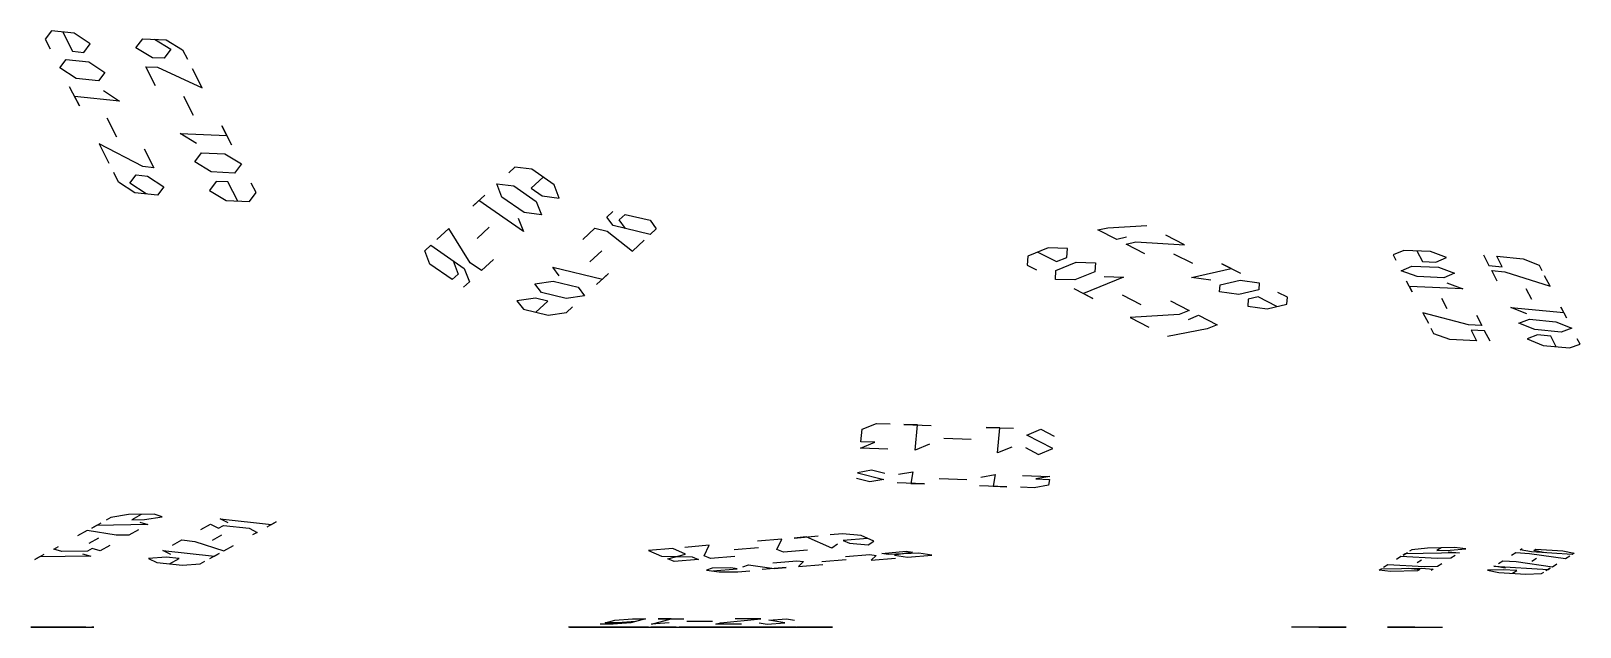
# Model space of a CAD drawing. Header units: metres. Extents: x -3.55 to 5.66, y -3.79 to 3.79.
# Drawn here: x -1.461 to 0.889, y -3.792 to -2.887 of the extents above; entities that cross this region are included whole.
import ezdxf

# ---------------------------------------------------------------- set-up
doc = ezdxf.new("R2010")
doc.units = ezdxf.units.M
doc.layers.add('PROFILES', color=30, linetype='CONTINUOUS')

msp = doc.modelspace()

# ---------------------------------------------------------------- linework, layer by layer
at = {"layer": 'PROFILES'}
for p, q in [((-1.4303, -2.8869, 8.5581), (-1.4399, -2.8996, 8.5333)), ((-1.396, -2.8905, 8.5816), (-1.4303, -2.8869, 8.5581)), ((-1.4131, -2.8887, 8.5699), (-1.3983, -2.9176, 8.5438)), ((-1.3715, -2.9067, 8.5803), (-1.396, -2.8905, 8.5816)), ((-1.4399, -2.8996, 8.5333), (-1.4325, -2.9141, 8.5203)), ((-1.3812, -2.9194, 8.5555), (-1.3715, -2.9067, 8.5803)), ((-1.3021, -2.9124, 8.6261), (-1.2919, -2.8987, 8.6501)), ((-1.277, -2.9276, 8.624), (-1.3021, -2.9124, 8.6261)), ((-1.2919, -2.8987, 8.6501), (-1.2565, -2.9003, 8.672)), ((-1.2742, -2.8995, 8.661), (-1.249, -2.9147, 8.659)), ((-1.2565, -2.9003, 8.672), (-1.2313, -2.9155, 8.6699)), ((-1.4176, -2.9429, 8.4942), (-1.408, -2.9303, 8.519)), ((-1.408, -2.9303, 8.519), (-1.3737, -2.9339, 8.5425)), ((-1.3983, -2.9176, 8.5438), (-1.3812, -2.9194, 8.5555)), ((-1.3737, -2.9339, 8.5425), (-1.3492, -2.9501, 8.5412)), ((-1.2593, -2.9284, 8.635), (-1.277, -2.9276, 8.624)), ((-1.249, -2.9147, 8.659), (-1.2593, -2.9284, 8.635)), ((-1.2313, -2.9155, 8.6699), (-1.2239, -2.93, 8.6569)), ((-1.3931, -2.9592, 8.4929), (-1.4176, -2.9429, 8.4942)), ((-1.3589, -2.9627, 8.5164), (-1.3931, -2.9592, 8.4929)), ((-1.3492, -2.9501, 8.5412), (-1.3589, -2.9627, 8.5164)), ((-1.2724, -2.9702, 8.5739), (-1.2873, -2.9413, 8.6)), ((-1.2873, -2.9413, 8.6), (-1.2696, -2.9421, 8.611)), ((-1.2696, -2.9421, 8.611), (-1.2016, -2.9733, 8.6178)), ((-1.2016, -2.9733, 8.6178), (-1.2165, -2.9444, 8.6438)), ((-1.3879, -3.0007, 8.4421), (-1.4028, -2.9718, 8.4681)), ((-1.3514, -2.9772, 8.5034), (-1.3269, -2.9934, 8.5021)), ((-1.3269, -2.9934, 8.5021), (-1.3953, -2.9863, 8.4551)), ((-1.3953, -2.9863, 8.4551), (-1.3879, -3.0007, 8.4421)), ((-1.2147, -3.0151, 8.5567), (-1.2296, -2.9862, 8.5828)), ((-1.3462, -3.0188, 8.4525), (-1.3314, -3.0477, 8.4264)), ((-1.1644, -3.0456, 8.5526), (-1.1719, -3.0311, 8.5656)), ((-1.1719, -3.0311, 8.5656), (-1.157, -3.06, 8.5395)), ((-1.2101, -3.0577, 8.5066), (-1.2352, -3.0424, 8.5087)), ((-1.2352, -3.0424, 8.5087), (-1.1644, -3.0456, 8.5526)), ((-1.2919, -3.0928, 8.399), (-1.3582, -3.0585, 8.3899)), ((-1.3582, -3.0585, 8.3899), (-1.3433, -3.0874, 8.3638)), ((-1.2897, -3.0657, 8.4369), (-1.2748, -3.0946, 8.4108)), ((-1.2129, -3.0858, 8.4696), (-1.2026, -3.0721, 8.4936)), ((-1.2026, -3.0721, 8.4936), (-1.1673, -3.0737, 8.5155)), ((-1.1673, -3.0737, 8.5155), (-1.1421, -3.0889, 8.5135)), ((-1.3284, -3.1163, 8.3377), (-1.3359, -3.1019, 8.3508)), ((-1.2748, -3.0946, 8.4108), (-1.2919, -3.0928, 8.399)), ((-1.1878, -3.101, 8.4675), (-1.2129, -3.0858, 8.4696)), ((-1.1524, -3.1026, 8.4895), (-1.1878, -3.101, 8.4675)), ((-1.1421, -3.0889, 8.5135), (-1.1524, -3.1026, 8.4895)), ((-0.7274, -3.0937, 8.7875), (-0.7365, -3.1021, 8.7708)), ((-0.7014, -3.0969, 8.8009), (-0.7274, -3.0937, 8.7875)), ((-0.6676, -3.1204, 8.7944), (-0.7014, -3.0969, 8.8009)), ((-1.3039, -3.1326, 8.3364), (-1.3284, -3.1163, 8.3377)), ((-1.3113, -3.1181, 8.3495), (-1.3016, -3.1054, 8.3743)), ((-1.2868, -3.1343, 8.3482), (-1.3113, -3.1181, 8.3495)), ((-1.3016, -3.1054, 8.3743), (-1.2845, -3.1072, 8.386)), ((-1.2845, -3.1072, 8.386), (-1.26, -3.1235, 8.3847)), ((-1.26, -3.1235, 8.3847), (-1.2696, -3.1361, 8.3599)), ((-1.1803, -3.1154, 8.4545), (-1.1906, -3.1291, 8.4305)), ((-1.1626, -3.1162, 8.4654), (-1.1803, -3.1154, 8.4545)), ((-1.1478, -3.1451, 8.4394), (-1.1626, -3.1162, 8.4654)), ((-1.1198, -3.1323, 8.4743), (-1.1273, -3.1178, 8.4874)), ((-0.7469, -3.1393, 8.7173), (-0.7547, -3.1191, 8.7373)), ((-0.7547, -3.1191, 8.7373), (-0.7287, -3.1223, 8.7508)), ((-0.7287, -3.1223, 8.7508), (-0.6949, -3.1458, 8.7443)), ((-0.6845, -3.1087, 8.7977), (-0.7027, -3.1256, 8.7642)), ((-0.7027, -3.1256, 8.7642), (-0.6858, -3.1373, 8.761)), ((-0.6598, -3.1406, 8.7745), (-0.6676, -3.1204, 8.7944)), ((-1.2696, -3.1361, 8.3599), (-1.3039, -3.1326, 8.3364)), ((-1.1906, -3.1291, 8.4305), (-1.1655, -3.1443, 8.4284)), ((-1.1655, -3.1443, 8.4284), (-1.1301, -3.1459, 8.4503)), ((-1.1301, -3.1459, 8.4503), (-1.1198, -3.1323, 8.4743)), ((-0.791, -3.1529, 8.6704), (-0.7729, -3.136, 8.7039)), ((-0.7819, -3.1445, 8.6871), (-0.791, -3.1529, 8.6704)), ((-0.7143, -3.1914, 8.6741), (-0.7819, -3.1445, 8.6871)), ((-0.713, -3.1627, 8.7108), (-0.7469, -3.1393, 8.7173)), ((-0.6949, -3.1458, 8.7443), (-0.687, -3.166, 8.7243)), ((-0.6858, -3.1373, 8.761), (-0.6598, -3.1406, 8.7745)), ((-0.7221, -3.1712, 8.6941), (-0.7143, -3.1914, 8.6741)), ((-0.687, -3.166, 8.7243), (-0.713, -3.1627, 8.7108)), ((-0.5876, -3.1694, 8.7498), (-0.5785, -3.1609, 8.7665)), ((-0.5779, -3.1823, 8.7251), (-0.5876, -3.1694, 8.7498)), ((-0.5688, -3.1739, 8.7419), (-0.5597, -3.1654, 8.7586)), ((-0.5597, -3.1654, 8.7586), (-0.5222, -3.1744, 8.7427)), ((-0.8274, -3.1868, 8.6035), (-0.8456, -3.2037, 8.5701)), ((-0.7949, -3.2389, 8.5603), (-0.8274, -3.1868, 8.6035)), ((-0.7663, -3.1849, 8.6472), (-0.7845, -3.2018, 8.6137)), ((-0.6239, -3.2033, 8.6829), (-0.6057, -3.1863, 8.7163)), ((-0.6057, -3.1863, 8.7163), (-0.587, -3.1908, 8.7084)), ((-0.587, -3.1908, 8.7084), (-0.549, -3.2212, 8.6512)), ((-0.5217, -3.1958, 8.7014), (-0.5779, -3.1823, 8.7251)), ((-0.5592, -3.1868, 8.7172), (-0.5688, -3.1739, 8.7419)), ((-0.5222, -3.1744, 8.7427), (-0.5126, -3.1873, 8.7181)), ((-0.5126, -3.1873, 8.7181), (-0.5217, -3.1958, 8.7014)), ((0.1575, -3.1891, 8.7513), (0.1725, -3.1856, 8.7654)), ((0.1859, -3.2036, 8.7245), (0.1575, -3.1891, 8.7513)), ((0.1725, -3.1856, 8.7654), (0.2318, -3.1825, 8.794)), ((-0.8638, -3.2207, 8.5366), (-0.8547, -3.2122, 8.5534)), ((-0.8547, -3.2122, 8.5534), (-0.804, -3.2474, 8.5436)), ((-0.549, -3.2212, 8.6512), (-0.5308, -3.2043, 8.6846)), ((0.0817, -3.2163, 8.6857), (0.0512, -3.2288, 8.6602)), ((0.1111, -3.2172, 8.685), (0.0817, -3.2163, 8.6857)), ((0.1101, -3.2307, 8.6589), (0.1111, -3.2172, 8.685)), ((0.2009, -3.2001, 8.7385), (0.1859, -3.2036, 8.7245)), ((0.2001, -3.2108, 8.7111), (0.2151, -3.2073, 8.7251)), ((0.2285, -3.2253, 8.6843), (0.2001, -3.2108, 8.7111)), ((0.2151, -3.2073, 8.7251), (0.2886, -3.2114, 8.7404)), ((0.2886, -3.2114, 8.7404), (0.2602, -3.197, 8.7672)), ((-0.856, -3.2409, 8.5167), (-0.8638, -3.2207, 8.5366)), ((-0.8222, -3.2643, 8.5102), (-0.856, -3.2409, 8.5167)), ((-0.8209, -3.2357, 8.5469), (-0.8131, -3.2559, 8.5269)), ((-0.778, -3.2507, 8.5571), (-0.7949, -3.2389, 8.5603)), ((-0.7598, -3.2337, 8.5905), (-0.778, -3.2507, 8.5571)), ((-0.6137, -3.2376, 8.6169), (-0.5955, -3.2207, 8.6503)), ((0.0512, -3.2288, 8.6602), (0.0502, -3.2423, 8.6341)), ((0.0502, -3.2423, 8.6341), (0.0644, -3.2496, 8.6206)), ((0.0664, -3.2225, 8.673), (0.0948, -3.237, 8.6461)), ((0.0938, -3.2505, 8.62), (0.1243, -3.238, 8.6455)), ((0.0948, -3.237, 8.6461), (0.1101, -3.2307, 8.6589)), ((0.1243, -3.238, 8.6455), (0.1537, -3.2389, 8.6448)), ((0.1537, -3.2389, 8.6448), (0.1527, -3.2524, 8.6186)), ((0.3012, -3.24, 8.6721), (0.2728, -3.2256, 8.6989)), ((0.3596, -3.2476, 8.6733), (0.3454, -3.2404, 8.6867)), ((0.3454, -3.2404, 8.6867), (0.3738, -3.2548, 8.6599)), ((0.6213, -3.22, 8.835), (0.6052, -3.227, 8.8114)), ((0.6052, -3.227, 8.8114), (0.6093, -3.235, 8.7926)), ((0.6618, -3.2217, 8.8447), (0.6213, -3.22, 8.835)), ((0.6415, -3.2208, 8.8399), (0.6498, -3.2368, 8.8023)), ((0.6498, -3.2368, 8.8023), (0.67, -3.2377, 8.8071)), ((0.6861, -3.2306, 8.8307), (0.6618, -3.2217, 8.8447)), ((0.67, -3.2377, 8.8071), (0.6861, -3.2306, 8.8307)), ((0.7425, -3.2269, 8.8646), (0.7507, -3.2428, 8.827)), ((0.7507, -3.2428, 8.827), (0.7708, -3.2448, 8.8323)), ((0.7708, -3.2448, 8.8323), (0.7625, -3.2289, 8.8699)), ((0.7625, -3.2289, 8.8699), (0.8027, -3.2328, 8.8804)), ((0.8027, -3.2328, 8.8804), (0.8269, -3.2427, 8.8668)), ((0.8269, -3.2427, 8.8668), (0.831, -3.2507, 8.848)), ((-0.8131, -3.2559, 8.5269), (-0.8222, -3.2643, 8.5102)), ((-0.804, -3.2474, 8.5436), (-0.7962, -3.2676, 8.5236)), ((-0.6598, -3.2586, 8.5746), (-0.6694, -3.2456, 8.5993)), ((-0.6694, -3.2456, 8.5993), (-0.5944, -3.2635, 8.5676)), ((-0.5854, -3.2551, 8.5843), (-0.6035, -3.272, 8.5509)), ((-0.5944, -3.2635, 8.5676), (-0.5854, -3.2551, 8.5843)), ((0.0928, -3.264, 8.5938), (0.0938, -3.2505, 8.62)), ((0.1222, -3.265, 8.5931), (0.0928, -3.264, 8.5938)), ((0.1527, -3.2524, 8.6186), (0.1222, -3.265, 8.5931)), ((0.1963, -3.2606, 8.6045), (0.1354, -3.2857, 8.5536)), ((0.1669, -3.2597, 8.6052), (0.1963, -3.2606, 8.6045)), ((0.2995, -3.2614, 8.6172), (0.3596, -3.2476, 8.6733)), ((0.3288, -3.2652, 8.6178), (0.2995, -3.2614, 8.6172)), ((0.343, -3.2724, 8.6044), (0.373, -3.2655, 8.6324)), ((0.373, -3.2655, 8.6324), (0.4022, -3.2693, 8.633)), ((0.6175, -3.2509, 8.755), (0.6337, -3.2439, 8.7786)), ((0.6419, -3.2598, 8.741), (0.6175, -3.2509, 8.755)), ((0.6341, -3.2828, 8.6798), (0.6258, -3.2669, 8.7174)), ((0.6337, -3.2439, 8.7786), (0.6742, -3.2456, 8.7883)), ((0.6824, -3.2616, 8.7507), (0.6419, -3.2598, 8.741)), ((0.6742, -3.2456, 8.7883), (0.6985, -3.2545, 8.7743)), ((0.6985, -3.2545, 8.7743), (0.6824, -3.2616, 8.7507)), ((0.7631, -3.2667, 8.7706), (0.7549, -3.2508, 8.8082)), ((0.7549, -3.2508, 8.8082), (0.7749, -3.2528, 8.8135)), ((0.7749, -3.2528, 8.8135), (0.8434, -3.2746, 8.7916)), ((0.8434, -3.2746, 8.7916), (0.8351, -3.2586, 8.8292)), ((-0.7962, -3.2676, 8.5236), (-0.8053, -3.2761, 8.5069)), ((-0.6967, -3.271, 8.5491), (-0.6689, -3.267, 8.5579)), ((-0.687, -3.284, 8.5245), (-0.6967, -3.271, 8.5491)), ((-0.6496, -3.2929, 8.5086), (-0.687, -3.284, 8.5245)), ((-0.6689, -3.267, 8.5579), (-0.6314, -3.276, 8.5421)), ((-0.6217, -3.2889, 8.5174), (-0.6496, -3.2929, 8.5086)), ((-0.6314, -3.276, 8.5421), (-0.6217, -3.2889, 8.5174)), ((0.1496, -3.293, 8.5401), (0.1212, -3.2785, 8.567)), ((0.1354, -3.2857, 8.5536), (0.1496, -3.293, 8.5401)), ((0.1942, -3.2876, 8.5522), (0.2227, -3.3021, 8.5254)), ((0.3421, -3.2831, 8.5769), (0.343, -3.2724, 8.6044)), ((0.3714, -3.2869, 8.5775), (0.3421, -3.2831, 8.5769)), ((0.4014, -3.28, 8.6056), (0.3714, -3.2869, 8.5775)), ((0.4022, -3.2693, 8.633), (0.4014, -3.28, 8.6056)), ((0.4448, -3.291, 8.5928), (0.4306, -3.2838, 8.6062)), ((0.7109, -3.2784, 8.7179), (0.6299, -3.2748, 8.6986)), ((0.6299, -3.2748, 8.6986), (0.6341, -3.2828, 8.6798)), ((0.6866, -3.2695, 8.7319), (0.7109, -3.2784, 8.7179)), ((0.8157, -3.2946, 8.7247), (0.8074, -3.2786, 8.7623)), ((-0.6961, -3.2924, 8.5077), (-0.724, -3.2964, 8.4989)), ((-0.724, -3.2964, 8.4989), (-0.7143, -3.3094, 8.4743)), ((-0.7143, -3.3094, 8.4743), (-0.6768, -3.3183, 8.4585)), ((-0.6774, -3.2969, 8.4998), (-0.6961, -3.2924, 8.5077)), ((-0.6956, -3.3138, 8.4664), (-0.6774, -3.2969, 8.4998)), ((-0.649, -3.3143, 8.4673), (-0.6399, -3.3059, 8.484)), ((0.2673, -3.2968, 8.5374), (0.2957, -3.3112, 8.5106)), ((0.2957, -3.3112, 8.5106), (0.2805, -3.3175, 8.4979)), ((0.3856, -3.2941, 8.5641), (0.3847, -3.3048, 8.5367)), ((0.3847, -3.3048, 8.5367), (0.414, -3.3086, 8.5373)), ((0.4006, -3.2907, 8.5781), (0.3856, -3.2941, 8.5641)), ((0.429, -3.3052, 8.5513), (0.4006, -3.2907, 8.5781)), ((0.414, -3.3086, 8.5373), (0.444, -3.3017, 8.5653)), ((0.444, -3.3017, 8.5653), (0.4448, -3.291, 8.5928)), ((0.6787, -3.2925, 8.6707), (0.687, -3.3085, 8.6331)), ((0.808, -3.3165, 8.6631), (0.7838, -3.3066, 8.6766)), ((0.7838, -3.3066, 8.6766), (0.8641, -3.3144, 8.6976)), ((0.8641, -3.3144, 8.6976), (0.8599, -3.3064, 8.7164)), ((0.8599, -3.3064, 8.7164), (0.8682, -3.3224, 8.6788)), ((-0.6768, -3.3183, 8.4585), (-0.649, -3.3143, 8.4673)), ((0.2805, -3.3175, 8.4979), (0.2064, -3.3219, 8.4865)), ((0.2064, -3.3219, 8.4865), (0.2348, -3.3364, 8.4596)), ((0.2947, -3.3248, 8.4844), (0.3099, -3.3185, 8.4972)), ((0.3099, -3.3185, 8.4972), (0.3383, -3.3329, 8.4704)), ((0.3383, -3.3329, 8.4704), (0.3231, -3.3392, 8.4576)), ((0.7196, -3.3333, 8.5815), (0.6506, -3.3147, 8.6046)), ((0.6506, -3.3147, 8.6046), (0.6589, -3.3306, 8.567)), ((0.7399, -3.3342, 8.5863), (0.7196, -3.3333, 8.5815)), ((0.7316, -3.3182, 8.6239), (0.7399, -3.3342, 8.5863)), ((0.7962, -3.3305, 8.6202), (0.8121, -3.3245, 8.6443)), ((0.8204, -3.3404, 8.6067), (0.7962, -3.3305, 8.6202)), ((0.8121, -3.3245, 8.6443), (0.8523, -3.3284, 8.6547)), ((0.8523, -3.3284, 8.6547), (0.8765, -3.3383, 8.6412)), ((0.3231, -3.3392, 8.4576), (0.2632, -3.3508, 8.4328)), ((0.6671, -3.3465, 8.5294), (0.663, -3.3386, 8.5482)), ((0.6915, -3.3554, 8.5154), (0.6671, -3.3465, 8.5294)), ((0.732, -3.3572, 8.5251), (0.6915, -3.3554, 8.5154)), ((0.744, -3.3421, 8.5675), (0.7237, -3.3412, 8.5627)), ((0.7237, -3.3412, 8.5627), (0.732, -3.3572, 8.5251)), ((0.7523, -3.3581, 8.5299), (0.744, -3.3421, 8.5675)), ((0.8245, -3.3484, 8.5879), (0.8086, -3.3544, 8.5638)), ((0.8086, -3.3544, 8.5638), (0.8328, -3.3643, 8.5503)), ((0.8605, -3.3443, 8.6171), (0.8204, -3.3404, 8.6067)), ((0.8446, -3.3503, 8.5931), (0.8245, -3.3484, 8.5879)), ((0.8529, -3.3663, 8.5555), (0.8446, -3.3503, 8.5931)), ((0.8765, -3.3383, 8.6412), (0.8605, -3.3443, 8.6171)), ((0.8889, -3.3622, 8.5848), (0.8847, -3.3542, 8.6036)), ((0.8328, -3.3643, 8.5503), (0.8729, -3.3682, 8.5607)), ((0.8729, -3.3682, 8.5607), (0.8889, -3.3622, 8.5848)), ((-0.2021, -3.5107, 8.1056), (-0.2004, -3.4916, 8.1425)), ((-0.2004, -3.4916, 8.1425), (-0.1787, -3.4828, 8.1604)), ((-0.1787, -3.4828, 8.1604), (-0.1579, -3.4835, 8.1598)), ((-0.1163, -3.485, 8.1586), (-0.1371, -3.4842, 8.1592)), ((-0.1371, -3.4842, 8.1592), (-0.0955, -3.4857, 8.158)), ((-0.1198, -3.5232, 8.0846), (-0.1163, -3.485, 8.1586)), ((0.0086, -3.4894, 8.155), (-0.0122, -3.4887, 8.1556)), ((-0.0122, -3.4887, 8.1556), (0.0294, -3.4901, 8.1544)), ((0.0051, -3.5276, 8.081), (0.0086, -3.4894, 8.155)), ((0.0493, -3.5004, 8.1353), (0.071, -3.4916, 8.1532)), ((0.0892, -3.521, 8.0971), (0.0493, -3.5004, 8.1353)), ((0.071, -3.4916, 8.1532), (0.091, -3.5019, 8.1341)), ((-0.203, -3.5202, 8.0871), (-0.1813, -3.5114, 8.1049)), ((-0.1614, -3.5217, 8.0858), (-0.203, -3.5202, 8.0871)), ((-0.1813, -3.5114, 8.1049), (-0.2021, -3.5107, 8.1056)), ((-0.0981, -3.5144, 8.1025), (-0.1198, -3.5232, 8.0846)), ((-0.0348, -3.507, 8.1192), (-0.0764, -3.5056, 8.1204)), ((0.0268, -3.5188, 8.0989), (0.0051, -3.5276, 8.081)), ((0.0476, -3.5195, 8.0983), (0.0675, -3.5298, 8.0792)), ((0.0675, -3.5298, 8.0792), (0.0892, -3.521, 8.0971)), ((-0.1889, -3.5716, 7.9182), (-0.209, -3.5664, 7.9391)), ((-0.1859, -3.5537, 7.9995), (-0.2075, -3.5575, 7.9798)), ((-0.2075, -3.5575, 7.9798), (-0.1673, -3.5678, 7.9379)), ((-0.1673, -3.5678, 7.9379), (-0.1889, -3.5716, 7.9182)), ((-0.1658, -3.5589, 7.9786), (-0.1859, -3.5537, 7.9995)), ((-0.145, -3.5597, 7.978), (-0.1235, -3.556, 7.9977)), ((-0.1235, -3.556, 7.9977), (-0.1265, -3.5738, 7.9164)), ((-0.0833, -3.5663, 7.9558), (-0.0417, -3.5678, 7.9546)), ((-0.0202, -3.5641, 7.9744), (0.0014, -3.5604, 7.9941)), ((0.0014, -3.5604, 7.9941), (-0.0016, -3.5782, 7.9127)), ((0.043, -3.5619, 7.9929), (0.0846, -3.5634, 7.9917)), ((0.0846, -3.5634, 7.9917), (0.0631, -3.5671, 7.9719)), ((0.0631, -3.5671, 7.9719), (0.0839, -3.5678, 7.9713)), ((0.0839, -3.5678, 7.9713), (0.0824, -3.5767, 7.9306)), ((-0.1057, -3.5745, 7.9158), (-0.1473, -3.573, 7.917)), ((-0.1265, -3.5738, 7.9164), (-0.1057, -3.5745, 7.9158)), ((0.0192, -3.5789, 7.9121), (-0.0224, -3.5775, 7.9133)), ((-0.0016, -3.5782, 7.9127), (0.0192, -3.5789, 7.9121)), ((0.0608, -3.5804, 7.9109), (0.04, -3.5797, 7.9115)), ((0.0824, -3.5767, 7.9306), (0.0608, -3.5804, 7.9109)), ((-1.3691, -3.6415, 7.5177), (-1.3547, -3.6335, 7.556)), ((-1.3619, -3.6375, 7.5368), (-1.3691, -3.6415, 7.5177)), ((-1.284, -3.6363, 7.5072), (-1.3619, -3.6375, 7.5368)), ((-1.3402, -3.6255, 7.5942), (-1.3474, -3.6295, 7.5751)), ((-1.3135, -3.6212, 7.6059), (-1.3402, -3.6255, 7.5942)), ((-1.2746, -3.6206, 7.5911), (-1.3135, -3.6212, 7.6059)), ((-1.2941, -3.6209, 7.5985), (-1.3085, -3.6289, 7.5603)), ((-1.3085, -3.6289, 7.5603), (-1.289, -3.6286, 7.5528)), ((-1.2963, -3.6326, 7.5337), (-1.284, -3.6363, 7.5072)), ((-1.289, -3.6286, 7.5528), (-1.2624, -3.6243, 7.5646)), ((-1.2624, -3.6243, 7.5646), (-1.2746, -3.6206, 7.5911)), ((-1.2035, -3.6437, 7.4556), (-1.1891, -3.6357, 7.4939)), ((-1.1891, -3.6357, 7.4939), (-1.1768, -3.6418, 7.4678)), ((-1.1768, -3.6418, 7.4678), (-1.1695, -3.6378, 7.4869)), ((-1.1623, -3.6338, 7.5061), (-1.1746, -3.6277, 7.5321)), ((-1.1746, -3.6277, 7.5321), (-1.0965, -3.6361, 7.5044)), ((-1.1695, -3.6378, 7.4869), (-1.1305, -3.642, 7.4731)), ((-1.1305, -3.642, 7.4731), (-1.1182, -3.6481, 7.447)), ((-1.0893, -3.6321, 7.5235), (-1.1037, -3.6401, 7.4853)), ((-1.0965, -3.6361, 7.5044), (-1.0893, -3.6321, 7.5235)), ((-1.3763, -3.6455, 7.4986), (-1.3908, -3.6535, 7.4603)), ((-1.3324, -3.6526, 7.4381), (-1.3763, -3.6455, 7.4986)), ((-1.3591, -3.6569, 7.4264), (-1.3735, -3.6649, 7.3881)), ((-1.3129, -3.6523, 7.4307), (-1.3324, -3.6526, 7.4381)), ((-1.2985, -3.6443, 7.4689), (-1.3129, -3.6523, 7.4307)), ((-1.2469, -3.6677, 7.3409), (-1.2324, -3.6597, 7.3791)), ((-1.2324, -3.6597, 7.3791), (-1.2129, -3.6618, 7.3722)), ((-1.2129, -3.6618, 7.3722), (-1.1687, -3.6761, 7.3131)), ((-1.1861, -3.6599, 7.3844), (-1.1717, -3.6519, 7.4226)), ((-1.1182, -3.6481, 7.447), (-1.1254, -3.6521, 7.4279)), ((-0.3221, -3.6583, 7.5063), (-0.3589, -3.6615, 7.4869)), ((-0.3296, -3.6741, 7.4332), (-0.3221, -3.6583, 7.5063)), ((-0.3037, -3.6567, 7.5159), (-0.2669, -3.6535, 7.5352)), ((-0.2853, -3.6551, 7.5256), (-0.3037, -3.6567, 7.5159)), ((-0.2463, -3.672, 7.4539), (-0.2853, -3.6551, 7.5256)), ((-0.2302, -3.6503, 7.5545), (-0.2486, -3.6519, 7.5449)), ((-0.2377, -3.6662, 7.4815), (-0.2463, -3.672, 7.4539)), ((-0.202, -3.653, 7.5463), (-0.2302, -3.6503, 7.5545)), ((-0.1922, -3.6572, 7.5283), (-0.229, -3.6604, 7.509)), ((-0.229, -3.6604, 7.509), (-0.2193, -3.6646, 7.4911)), ((-0.2193, -3.6646, 7.4911), (-0.1911, -3.6672, 7.4829)), ((-0.1825, -3.6614, 7.5104), (-0.202, -3.653, 7.5463)), ((-0.1911, -3.6672, 7.4829), (-0.1825, -3.6614, 7.5104)), ((-1.4558, -3.6894, 7.2882), (-1.4414, -3.6814, 7.3264)), ((-1.4486, -3.6854, 7.3073), (-1.4558, -3.6894, 7.2882)), ((-1.3707, -3.6843, 7.2776), (-1.4486, -3.6854, 7.3073)), ((-1.4269, -3.6735, 7.3647), (-1.4197, -3.6695, 7.3838)), ((-1.4147, -3.6772, 7.3381), (-1.4269, -3.6735, 7.3647)), ((-1.3757, -3.6766, 7.3233), (-1.4147, -3.6772, 7.3381)), ((-1.383, -3.6806, 7.3042), (-1.3707, -3.6843, 7.2776)), ((-1.3685, -3.6726, 7.3424), (-1.3757, -3.6766, 7.3233)), ((-1.3563, -3.6763, 7.3159), (-1.3685, -3.6726, 7.3424)), ((-1.3418, -3.6683, 7.3541), (-1.3563, -3.6763, 7.3159)), ((-1.2562, -3.6858, 7.2574), (-1.283, -3.6877, 7.2452)), ((-1.283, -3.6877, 7.2452), (-1.2707, -3.6938, 7.2192)), ((-1.249, -3.6818, 7.2765), (-1.2613, -3.6757, 7.3026)), ((-1.2613, -3.6757, 7.3026), (-1.1832, -3.6841, 7.2749)), ((-1.2367, -3.6879, 7.2505), (-1.2562, -3.6858, 7.2574)), ((-1.2511, -3.6959, 7.2122), (-1.2367, -3.6879, 7.2505)), ((-1.176, -3.6801, 7.294), (-1.1904, -3.6881, 7.2557)), ((-1.1832, -3.6841, 7.2749), (-1.176, -3.6801, 7.294)), ((-1.1687, -3.6761, 7.3131), (-1.1543, -3.6681, 7.3514)), ((-0.4877, -3.6726, 7.4194), (-0.5245, -3.6757, 7.4001)), ((-0.5245, -3.6757, 7.4001), (-0.5049, -3.6842, 7.3643)), ((-0.5049, -3.6842, 7.3643), (-0.4584, -3.6852, 7.3657)), ((-0.4952, -3.6884, 7.3463), (-0.4682, -3.681, 7.3836)), ((-0.4854, -3.6926, 7.3284), (-0.4952, -3.6884, 7.3463)), ((-0.4682, -3.681, 7.3836), (-0.4877, -3.6726, 7.4194)), ((-0.4486, -3.6895, 7.3477), (-0.4854, -3.6926, 7.3284)), ((-0.4325, -3.6678, 7.4483), (-0.4693, -3.671, 7.429)), ((-0.4584, -3.6852, 7.3657), (-0.4486, -3.6895, 7.3477)), ((-0.44, -3.6836, 7.3753), (-0.4325, -3.6678, 7.4483)), ((-0.4302, -3.6879, 7.3574), (-0.44, -3.6836, 7.3753)), ((-0.3934, -3.6847, 7.3767), (-0.4302, -3.6879, 7.3574)), ((-0.3578, -3.6715, 7.4415), (-0.3946, -3.6747, 7.4222)), ((-0.3199, -3.6783, 7.4153), (-0.3296, -3.6741, 7.4332)), ((-0.2831, -3.6752, 7.4346), (-0.3199, -3.6783, 7.4153)), ((-0.2613, -3.6924, 7.306), (-0.2245, -3.6892, 7.3254)), ((-0.2257, -3.6848, 7.3717), (-0.1889, -3.6816, 7.391)), ((-0.1889, -3.6816, 7.391), (-0.1791, -3.683, 7.3727)), ((-0.1791, -3.683, 7.3727), (-0.1866, -3.6904, 7.2983)), ((-0.1866, -3.6904, 7.2983), (-0.1499, -3.6872, 7.3176)), ((-0.1705, -3.6801, 7.4007), (-0.1337, -3.6769, 7.42)), ((-0.1607, -3.6815, 7.3823), (-0.1705, -3.6801, 7.4007)), ((-0.1142, -3.6797, 7.3833), (-0.1607, -3.6815, 7.3823)), ((-0.1239, -3.6783, 7.4016), (-0.151, -3.6828, 7.364)), ((-0.151, -3.6828, 7.364), (-0.1315, -3.6856, 7.3272)), ((-0.1337, -3.6769, 7.42), (-0.1239, -3.6783, 7.4016)), ((-0.1315, -3.6856, 7.3272), (-0.0947, -3.6825, 7.3465)), ((-0.0947, -3.6825, 7.3465), (-0.1142, -3.6797, 7.3833)), ((0.6171, -3.685, 7.0488), (0.6105, -3.6891, 7.0079)), ((0.6721, -3.6878, 6.9978), (0.6171, -3.685, 7.0488)), ((0.6204, -3.6829, 7.0693), (0.627, -3.6788, 7.1102)), ((0.6237, -3.6808, 7.0898), (0.6204, -3.6829, 7.0693)), ((0.7059, -3.6791, 7.0763), (0.6237, -3.6808, 7.0898)), ((0.6336, -3.6746, 7.1512), (0.6303, -3.6767, 7.1307)), ((0.6575, -3.6721, 7.1683), (0.6336, -3.6746, 7.1512)), ((0.6986, -3.6713, 7.1615), (0.6575, -3.6721, 7.1683)), ((0.678, -3.6717, 7.1649), (0.6714, -3.6758, 7.124)), ((0.6714, -3.6758, 7.124), (0.692, -3.6754, 7.1206)), ((0.6927, -3.6874, 6.9944), (0.6721, -3.6878, 6.9978)), ((0.6887, -3.6775, 7.1001), (0.7059, -3.6791, 7.0763)), ((0.692, -3.6754, 7.1206), (0.7158, -3.6729, 7.1377)), ((0.6993, -3.6833, 7.0354), (0.6927, -3.6874, 6.9944)), ((0.7158, -3.6729, 7.1377), (0.6986, -3.6713, 7.1615)), ((0.7848, -3.6829, 7.0427), (0.7914, -3.6787, 7.0836)), ((0.7914, -3.6787, 7.0836), (0.812, -3.68, 7.0804)), ((0.798, -3.6746, 7.1246), (0.8013, -3.6725, 7.145)), ((0.8153, -3.6779, 7.1009), (0.798, -3.6746, 7.1246)), ((0.812, -3.68, 7.0804), (0.867, -3.6879, 7.0299)), ((0.8769, -3.6817, 7.0913), (0.8153, -3.6779, 7.1009)), ((0.816, -3.6916, 6.9749), (0.8226, -3.6874, 7.0159)), ((0.8186, -3.6758, 7.1214), (0.8219, -3.6738, 7.1418)), ((0.8358, -3.6792, 7.0977), (0.8186, -3.6758, 7.1214)), ((0.8219, -3.6738, 7.1418), (0.863, -3.6763, 7.1355)), ((0.863, -3.6763, 7.1355), (0.8802, -3.6796, 7.1118)), ((0.867, -3.6879, 7.0299), (0.8736, -3.6837, 7.0709)), ((0.8802, -3.6796, 7.1118), (0.8769, -3.6817, 7.0913)), ((-1.2707, -3.6938, 7.2192), (-1.2316, -3.698, 7.2053)), ((-1.2316, -3.698, 7.2053), (-1.2049, -3.6961, 7.2175)), ((-1.2049, -3.6961, 7.2175), (-1.1976, -3.6921, 7.2366)), ((-0.428, -3.7023, 7.2655), (-0.4366, -3.7053, 7.2375)), ((-0.4366, -3.7053, 7.2375), (-0.4171, -3.7081, 7.2008)), ((-0.3998, -3.7021, 7.2568), (-0.428, -3.7023, 7.2655)), ((-0.4269, -3.7067, 7.2192), (-0.3901, -3.7035, 7.2385)), ((-0.4171, -3.7081, 7.2008), (-0.389, -3.7079, 7.1921)), ((-0.3901, -3.7035, 7.2385), (-0.3998, -3.7021, 7.2568)), ((-0.389, -3.7079, 7.1921), (-0.3706, -3.7063, 7.2018)), ((-0.3814, -3.7005, 7.2665), (-0.3728, -3.6975, 7.2945)), ((-0.3728, -3.6975, 7.2945), (-0.3338, -3.7031, 7.2211)), ((-0.3154, -3.7015, 7.2307), (-0.3522, -3.7047, 7.2114)), ((-0.336, -3.6943, 7.3138), (-0.2992, -3.6912, 7.3331)), ((-0.3338, -3.7031, 7.2211), (-0.3154, -3.7015, 7.2307)), ((-0.2992, -3.6912, 7.3331), (-0.2895, -3.6926, 7.3148)), ((-0.2895, -3.6926, 7.3148), (-0.297, -3.6999, 7.2404)), ((-0.297, -3.6999, 7.2404), (-0.2602, -3.6967, 7.2597)), ((0.584, -3.7057, 6.8442), (0.5873, -3.7036, 6.8646)), ((0.6012, -3.7073, 6.8204), (0.584, -3.7057, 6.8442)), ((0.5873, -3.7036, 6.8646), (0.649, -3.7023, 6.8546)), ((0.5972, -3.6974, 6.926), (0.5906, -3.7015, 6.8851)), ((0.6523, -3.7002, 6.875), (0.5972, -3.6974, 6.926)), ((0.6423, -3.7065, 6.8136), (0.6012, -3.7073, 6.8204)), ((0.6284, -3.7027, 6.8579), (0.6457, -3.7044, 6.8341)), ((0.6483, -3.6903, 6.9807), (0.6416, -3.6945, 6.9398)), ((0.6457, -3.7044, 6.8341), (0.6423, -3.7065, 6.8136)), ((0.649, -3.7023, 6.8546), (0.6662, -3.704, 6.8307)), ((0.6728, -3.6998, 6.8717), (0.6523, -3.7002, 6.875)), ((0.6662, -3.704, 6.8307), (0.6629, -3.706, 6.8103)), ((0.6794, -3.6957, 6.9126), (0.6728, -3.6998, 6.8717)), ((0.7723, -3.7048, 6.8349), (0.7484, -3.7056, 6.8176)), ((0.7484, -3.7056, 6.8176), (0.7657, -3.7089, 6.7939)), ((0.7756, -3.7027, 6.8553), (0.7583, -3.6994, 6.879)), ((0.7583, -3.6994, 6.879), (0.8405, -3.7044, 6.8662)), ((0.765, -3.6953, 6.9199), (0.7716, -3.6911, 6.9609)), ((0.7657, -3.7089, 6.7939), (0.8068, -3.7114, 6.7876)), ((0.7716, -3.6911, 6.9609), (0.7921, -3.6924, 6.9577)), ((0.7928, -3.7061, 6.8317), (0.7723, -3.7048, 6.8349)), ((0.7862, -3.7102, 6.7907), (0.7928, -3.7061, 6.8317)), ((0.7921, -3.6924, 6.9577), (0.8472, -3.7003, 6.9071)), ((0.8068, -3.7114, 6.7876), (0.8306, -3.7106, 6.8048)), ((0.8306, -3.7106, 6.8048), (0.8339, -3.7086, 6.8253)), ((0.8438, -3.7023, 6.8867), (0.8372, -3.7065, 6.8458)), ((0.8405, -3.7044, 6.8662), (0.8438, -3.7023, 6.8867)), ((0.8472, -3.7003, 6.9071), (0.8538, -3.6961, 6.9481)), ((-0.5903, -3.7855, 6.4535), (-0.5755, -3.7813, 6.4922)), ((-0.5755, -3.7813, 6.4922), (-0.5487, -3.7792, 6.5042)), ((-0.544, -3.7834, 6.458), (-0.5708, -3.7855, 6.4461)), ((-0.5292, -3.7792, 6.4968), (-0.5514, -3.7855, 6.4387)), ((-0.5487, -3.7792, 6.5042), (-0.5292, -3.7792, 6.4968)), ((-0.5198, -3.7876, 6.4045), (-0.4903, -3.7792, 6.4819)), ((-0.4903, -3.7792, 6.4819), (-0.5098, -3.7792, 6.4893)), ((-0.5098, -3.7792, 6.4893), (-0.4708, -3.7792, 6.4745)), ((-0.4272, -3.7834, 6.4135), (-0.4661, -3.7834, 6.4283)), ((-0.4151, -3.7855, 6.3867), (-0.354, -3.7792, 6.43)), ((-0.354, -3.7792, 6.43), (-0.393, -3.7792, 6.4448)), ((-0.342, -3.7813, 6.4032), (-0.3151, -3.7792, 6.4151)), ((-0.3178, -3.7855, 6.3496), (-0.342, -3.7813, 6.4032)), ((-0.3151, -3.7792, 6.4151), (-0.303, -3.7813, 6.3883)), ((-1.4614, -3.7918, 6.0844), (-1.4414, -3.7918, 6.106)), ((-1.4398, -3.7918, 6.0644), (-1.4614, -3.7918, 6.0844)), ((-1.4582, -3.7918, 6.0011), (-1.4598, -3.7918, 6.0427)), ((-1.4598, -3.7918, 6.0427), (-1.4382, -3.7918, 6.0227)), ((-1.4534, -3.7918, 5.8762), (-1.455, -3.7918, 5.9178)), ((-1.455, -3.7918, 5.9178), (-1.4334, -3.7918, 5.8978)), ((-1.451, -3.7918, 5.8137), (-1.4526, -3.7918, 5.8554)), ((-1.4526, -3.7918, 5.8554), (-1.4318, -3.7918, 5.8562)), ((-1.4294, -3.7918, 5.7937), (-1.4494, -3.7918, 5.7721)), ((-1.4494, -3.7918, 5.7721), (-1.4278, -3.7918, 5.7521)), ((-1.4414, -3.7918, 6.106), (-1.3998, -3.7918, 6.1076)), ((-1.3982, -3.7918, 6.0659), (-1.4398, -3.7918, 6.0644)), ((-1.4382, -3.7918, 6.0227), (-1.439, -3.7918, 6.0435)), ((-1.439, -3.7918, 6.0435), (-1.3974, -3.7918, 6.0451)), ((-1.4334, -3.7918, 5.8978), (-1.4342, -3.7918, 5.9186)), ((-1.4342, -3.7918, 5.9186), (-1.3926, -3.7918, 5.9202)), ((-1.4318, -3.7918, 5.8562), (-1.3677, -3.7918, 5.8169)), ((-1.4086, -3.7918, 5.7945), (-1.4294, -3.7918, 5.7937)), ((-1.4278, -3.7918, 5.7521), (-1.3862, -3.7918, 5.7537)), ((-1.4142, -3.7918, 5.9402), (-1.4158, -3.7918, 5.9819)), ((-1.407, -3.7918, 5.7529), (-1.4086, -3.7918, 5.7945)), ((-1.3998, -3.7918, 6.1076), (-1.3781, -3.7918, 6.0876)), ((-1.3781, -3.7918, 6.0876), (-1.3982, -3.7918, 6.0659)), ((-1.3974, -3.7918, 6.0451), (-1.3757, -3.7918, 6.0251)), ((-1.3926, -3.7918, 5.9202), (-1.3709, -3.7918, 5.9002)), ((-1.3862, -3.7918, 5.7537), (-1.3661, -3.7918, 5.7753)), ((-1.3757, -3.7918, 6.0251), (-1.3749, -3.7918, 6.0043)), ((-1.3709, -3.7918, 5.9002), (-1.3701, -3.7918, 5.8794)), ((-1.3677, -3.7918, 5.8169), (-1.3693, -3.7918, 5.8586)), ((-1.3661, -3.7918, 5.7753), (-1.3669, -3.7918, 5.7961)), ((-0.6338, -3.7918, 6.2809), (-0.6459, -3.7918, 6.3078)), ((-0.6285, -3.7918, 5.5105), (-0.6444, -3.7918, 5.5491)), ((-0.6444, -3.7918, 5.5491), (-0.6331, -3.7918, 5.5763)), ((-0.6069, -3.7918, 6.293), (-0.6338, -3.7918, 6.2809)), ((-0.6331, -3.7918, 5.5763), (-0.6138, -3.7918, 5.5842)), ((-0.6041, -3.7918, 6.3588), (-0.631, -3.7918, 6.3467)), ((-0.631, -3.7918, 6.3467), (-0.6069, -3.7918, 6.293)), ((-0.6093, -3.7918, 5.5185), (-0.6285, -3.7918, 5.5105)), ((-0.6013, -3.7918, 5.4992), (-0.6206, -3.7918, 5.4913)), ((-0.6138, -3.7918, 5.5842), (-0.59, -3.7918, 5.5264)), ((-0.598, -3.7918, 5.5457), (-0.6093, -3.7918, 5.5185)), ((-0.5921, -3.7918, 6.3319), (-0.6041, -3.7918, 6.3588)), ((-0.59, -3.7918, 5.5264), (-0.6013, -3.7918, 5.4992)), ((-0.5782, -3.7876, 6.4267), (-0.5977, -3.7876, 6.4341)), ((-0.5337, -3.7918, 6.3096), (-0.5949, -3.7918, 6.2661)), ((-0.5949, -3.7918, 6.2661), (-0.556, -3.7918, 6.2512)), ((-0.556, -3.7918, 5.608), (-0.5946, -3.7918, 5.5921)), ((-0.5708, -3.7855, 6.4461), (-0.5903, -3.7855, 6.4535)), ((-0.5775, -3.7918, 5.4414), (-0.5889, -3.7918, 5.4142)), ((-0.5889, -3.7918, 5.4142), (-0.573, -3.7918, 5.3757)), ((-0.5809, -3.7918, 5.395), (-0.5424, -3.7918, 5.4109)), ((-0.5514, -3.7855, 6.4387), (-0.5782, -3.7876, 6.4267)), ((-0.5503, -3.7918, 5.4301), (-0.5775, -3.7918, 5.4414)), ((-0.573, -3.7918, 5.3757), (-0.5458, -3.7918, 5.3644)), ((-0.5628, -3.7918, 5.5151), (-0.5708, -3.7918, 5.5344)), ((-0.5708, -3.7918, 5.5344), (-0.556, -3.7918, 5.608)), ((-0.5652, -3.7918, 6.3439), (-0.5263, -3.7918, 6.3291)), ((-0.5243, -3.7918, 5.531), (-0.5628, -3.7918, 5.5151)), ((-0.5424, -3.7918, 5.4109), (-0.5503, -3.7918, 5.4301)), ((-0.5458, -3.7918, 5.3644), (-0.5265, -3.7918, 5.3723)), ((-0.539, -3.7918, 5.4573), (-0.5005, -3.7918, 5.4732)), ((-0.5263, -3.7918, 6.3291), (-0.5337, -3.7918, 6.3096)), ((-0.5216, -3.7918, 6.2827), (-0.4827, -3.7918, 6.2679)), ((-0.4824, -3.7918, 5.5933), (-0.5209, -3.7918, 5.5774)), ((-0.493, -3.7855, 6.4164), (-0.5198, -3.7876, 6.4045)), ((-0.4925, -3.7918, 5.4539), (-0.5073, -3.7918, 5.3803)), ((-0.5073, -3.7918, 5.3803), (-0.4687, -3.7918, 5.3961)), ((-0.5005, -3.7918, 5.4732), (-0.4925, -3.7918, 5.4539)), ((-0.4812, -3.7918, 5.4811), (-0.4427, -3.7918, 5.497)), ((-0.4392, -3.7918, 6.2067), (-0.4781, -3.7918, 6.2215)), ((-0.4552, -3.7918, 5.582), (-0.4711, -3.7918, 5.6205)), ((-0.4711, -3.7918, 5.6205), (-0.4597, -3.7918, 5.6477)), ((-0.4597, -3.7918, 5.6477), (-0.4405, -3.7918, 5.6556)), ((-0.4289, -3.7918, 6.292), (-0.4586, -3.7918, 6.2141)), ((-0.4586, -3.7918, 6.2141), (-0.4392, -3.7918, 6.2067)), ((-0.4558, -3.7918, 6.2799), (-0.4289, -3.7918, 6.292)), ((-0.4359, -3.7918, 5.5899), (-0.4552, -3.7918, 5.582)), ((-0.4427, -3.7918, 5.497), (-0.454, -3.7918, 5.4698)), ((-0.454, -3.7918, 5.4698), (-0.4348, -3.7918, 5.4777)), ((-0.4302, -3.7918, 5.412), (-0.4495, -3.7918, 5.4041)), ((-0.4087, -3.7918, 5.5786), (-0.4472, -3.7918, 5.5627)), ((-0.4472, -3.7918, 5.5627), (-0.4359, -3.7918, 5.5899)), ((-0.4348, -3.7918, 5.4777), (-0.4189, -3.7918, 5.4392)), ((-0.4189, -3.7918, 5.4392), (-0.4302, -3.7918, 5.412)), ((-0.4225, -3.7876, 6.3673), (-0.4151, -3.7855, 6.3867)), ((-0.3836, -3.7876, 6.3525), (-0.4225, -3.7876, 6.3673)), ((-0.3827, -3.7918, 5.6795), (-0.4212, -3.7918, 5.6636)), ((-0.4002, -3.7918, 6.1919), (-0.4197, -3.7918, 6.1993)), ((-0.4197, -3.7918, 6.1993), (-0.3974, -3.7918, 6.2577)), ((-0.4076, -3.7918, 5.4664), (-0.369, -3.7918, 5.4823)), ((-0.4048, -3.7918, 6.2382), (-0.378, -3.7918, 6.2503)), ((-0.3733, -3.7918, 6.2039), (-0.4002, -3.7918, 6.1919)), ((-0.3974, -3.7918, 6.2577), (-0.3705, -3.7918, 6.2697)), ((-0.3895, -3.7918, 5.5865), (-0.3974, -3.7918, 5.6058)), ((-0.3974, -3.7918, 5.6058), (-0.3827, -3.7918, 5.6795)), ((-0.3509, -3.7918, 5.6024), (-0.3895, -3.7918, 5.5865)), ((-0.378, -3.7918, 6.2503), (-0.3585, -3.7918, 6.2428)), ((-0.3585, -3.7918, 6.2428), (-0.3733, -3.7918, 6.2039)), ((-0.3705, -3.7918, 6.2697), (-0.3511, -3.7918, 6.2623)), ((-0.3656, -3.7918, 5.5288), (-0.3271, -3.7918, 5.5446)), ((-0.3442, -3.7918, 5.6953), (-0.3634, -3.7918, 5.6874)), ((-0.3567, -3.7855, 6.3644), (-0.3446, -3.7876, 6.3377)), ((-0.309, -3.7918, 5.6648), (-0.3476, -3.7918, 5.6489)), ((-0.3476, -3.7918, 5.6489), (-0.3396, -3.7918, 5.6296)), ((-0.3446, -3.7876, 6.3377), (-0.3178, -3.7855, 6.3496)), ((-0.317, -3.7918, 5.684), (-0.3442, -3.7918, 5.6953)), ((-0.3396, -3.7918, 5.6296), (-0.3124, -3.7918, 5.6183)), ((-0.3192, -3.7918, 5.5254), (-0.3339, -3.7918, 5.4517)), ((-0.3339, -3.7918, 5.4517), (-0.2954, -3.7918, 5.4676)), ((-0.3271, -3.7918, 5.5446), (-0.3192, -3.7918, 5.5254)), ((-0.3011, -3.7918, 5.6455), (-0.317, -3.7918, 5.684)), ((-0.3124, -3.7918, 5.6183), (-0.3011, -3.7918, 5.6455)), ((-0.2761, -3.7918, 5.4755), (-0.2999, -3.7918, 5.5333)), ((-0.2999, -3.7918, 5.5333), (-0.2886, -3.7918, 5.5605)), ((-0.292, -3.7918, 5.514), (-0.2807, -3.7918, 5.5412)), ((-0.2886, -3.7918, 5.5605), (-0.2693, -3.7918, 5.5684)), ((-0.2807, -3.7918, 5.5412), (-0.2614, -3.7918, 5.5492)), ((-0.2568, -3.7918, 5.4835), (-0.2761, -3.7918, 5.4755)), ((-0.2614, -3.7918, 5.5492), (-0.2455, -3.7918, 5.5107)), ((-0.2455, -3.7918, 5.5107), (-0.2568, -3.7918, 5.4835)), ((0.4717, -3.7918, 5.4057), (0.4509, -3.7918, 5.3849)), ((0.4509, -3.7918, 5.3849), (0.4509, -3.7918, 5.364)), ((0.5134, -3.7918, 5.3015), (0.4509, -3.7918, 5.3432)), ((0.4509, -3.7918, 5.3432), (0.4509, -3.7918, 5.3015)), ((0.4717, -3.7918, 5.239), (0.4509, -3.7918, 5.2599)), ((0.4509, -3.7918, 5.2599), (0.4509, -3.7918, 5.2807)), ((0.5134, -3.7918, 5.114), (0.4509, -3.7918, 5.1557)), ((0.4509, -3.7918, 5.1557), (0.4509, -3.7918, 5.114)), ((0.5134, -3.7918, 5.0515), (0.4509, -3.7918, 5.0724)), ((0.5134, -3.7918, 5.4057), (0.4717, -3.7918, 5.4057)), ((0.5134, -3.7918, 5.239), (0.4717, -3.7918, 5.239)), ((0.4925, -3.7918, 5.4057), (0.4925, -3.7918, 5.364)), ((0.4925, -3.7918, 5.364), (0.5134, -3.7918, 5.364)), ((0.4925, -3.7918, 5.2182), (0.4925, -3.7918, 5.1765)), ((0.5134, -3.7918, 5.364), (0.5342, -3.7918, 5.3849)), ((0.5342, -3.7918, 5.3849), (0.5134, -3.7918, 5.4057)), ((0.5342, -3.7918, 5.3015), (0.5134, -3.7918, 5.3015)), ((0.5342, -3.7918, 5.239), (0.5134, -3.7918, 5.2599)), ((0.5134, -3.7918, 5.2599), (0.5134, -3.7918, 5.239)), ((0.5342, -3.7918, 5.114), (0.5134, -3.7918, 5.114)), ((0.5134, -3.7918, 5.0932), (0.5342, -3.7918, 5.0932)), ((0.5342, -3.7918, 5.0515), (0.5134, -3.7918, 5.0515)), ((0.5342, -3.7918, 5.3432), (0.5342, -3.7918, 5.3015)), ((0.5342, -3.7918, 5.2807), (0.5342, -3.7918, 5.239)), ((0.5342, -3.7918, 5.1557), (0.5342, -3.7918, 5.114)), ((0.5342, -3.7918, 5.0932), (0.5342, -3.7918, 5.0515)), ((0.6175, -3.7918, 5.0932), (0.5967, -3.7918, 5.0724)), ((0.5967, -3.7918, 5.0724), (0.6175, -3.7918, 5.0515)), ((0.5967, -3.7918, 5.114), (0.5967, -3.7918, 5.1557)), ((0.5967, -3.7918, 5.1557), (0.6175, -3.7918, 5.1557)), ((0.5967, -3.7918, 5.1765), (0.5967, -3.7918, 5.2182)), ((0.5967, -3.7918, 5.2182), (0.6175, -3.7918, 5.1974)), ((0.5967, -3.7918, 5.3015), (0.5967, -3.7918, 5.3432)), ((0.5967, -3.7918, 5.3432), (0.6175, -3.7918, 5.3432)), ((0.6175, -3.7918, 5.364), (0.5967, -3.7918, 5.364)), ((0.5967, -3.7918, 5.364), (0.5967, -3.7918, 5.4057)), ((0.5967, -3.7918, 5.4057), (0.6175, -3.7918, 5.4057)), ((0.6384, -3.7918, 5.0932), (0.6175, -3.7918, 5.0932)), ((0.6175, -3.7918, 5.0515), (0.6592, -3.7918, 5.0515)), ((0.6175, -3.7918, 5.1557), (0.68, -3.7918, 5.114)), ((0.6175, -3.7918, 5.1974), (0.6175, -3.7918, 5.2182)), ((0.6175, -3.7918, 5.2182), (0.6592, -3.7918, 5.2182)), ((0.6175, -3.7918, 5.3432), (0.68, -3.7918, 5.3015)), ((0.6175, -3.7918, 5.4057), (0.68, -3.7918, 5.3849)), ((0.6384, -3.7918, 5.0515), (0.6384, -3.7918, 5.0932)), ((0.6384, -3.7918, 5.239), (0.6384, -3.7918, 5.2807)), ((0.6592, -3.7918, 5.0515), (0.68, -3.7918, 5.0724)), ((0.6592, -3.7918, 5.2182), (0.68, -3.7918, 5.1974)), ((0.68, -3.7918, 5.0724), (0.68, -3.7918, 5.0932)), ((0.68, -3.7918, 5.114), (0.68, -3.7918, 5.1557)), ((0.68, -3.7918, 5.1974), (0.68, -3.7918, 5.1765)), ((0.68, -3.7918, 5.3015), (0.68, -3.7918, 5.3432))]:
    msp.add_line(p, q, dxfattribs=at)

doc.saveas('drawing.dxf')
